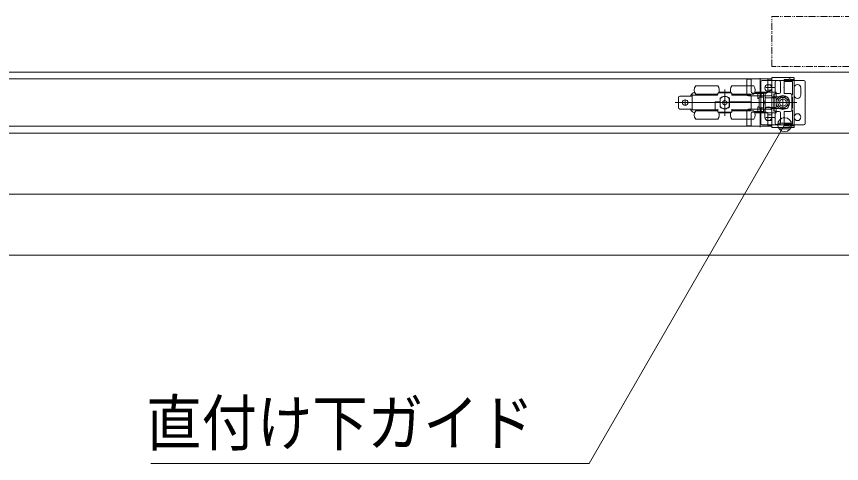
# Model space of a CAD drawing. Units: millimetres, scale not verified. Extents: x -6062 to 6062, y -3045 to 3045.
# Drawn here: x -2580 to -1985, y 916 to 1238 of the extents above; entities that cross this region are included whole.
import ezdxf
from ezdxf.enums import TextEntityAlignment as Align

# ---------------------------------------------------------------- set-up
doc = ezdxf.new("R2010")
doc.units = ezdxf.units.MM
doc.header["$LTSCALE"] = 20
doc.linetypes.add('DOUBLE_CHAIN1', pattern=[8.8, 5, -1, 0.6, -0.6, 0.6, -1])
doc.layers.add('0-2_2寸法-3', color=7, linetype='Continuous', lineweight=9)
doc.layers.add('0-4_3一般', color=7, linetype='Continuous', lineweight=9)
doc.styles.add('ＭＳ ゴシック', font='')
doc.styles.get('ＭＳ ゴシック').set_extended_font_data('MS Gothic')

# ---------------------------------------------------------------- blocks, each defined once
blk = doc.blocks.new('グループ-107')
at = {"layer": '0-4_3一般'}
for p, q in [((-4958, 23856.9), (-28322, 23856.9)), ((-5318, 23847.9), (-5318, 23633.9)), ((-5264, 23853.9), (-5312, 23853.9)), ((-5258, 23847.9), (-5258, 23673.9)), ((-5128, 23869.6), (-5128, 23589.6)), ((-5120, 23816.9), (-5120, 23216.9)), ((-4500, 23836.9), (-5100, 23836.9)), ((-5018, 23673.9), (-5018, 23847.9)), ((-4964, 23853.9), (-5012, 23853.9)), ((-4960, 23872.9), (-4960, 23872.3)), ((-4958, 23868.9), (-4958, 23600.9)), ((-4958, 23176.9), (-4958, 23856.9)), ((-4958, 23633.9), (-4958, 23847.9)), ((-4646, 23876.9), (-4956, 23876.9)), ((-4914, 23739.9), (-4914, 23812.9)), ((-4894, 23832.9), (-4856, 23832.9)), ((-4836, 23665.9), (-4836, 23812.9)), ((-4780, 23739.9), (-4780, 23844.9)), ((-4778, 23828.9), (-4778, 23830)), ((-4716.6, 23850.9), (-4774, 23850.9)), ((-4773.2, 23835.8), (-4739.9, 23842.5)), ((-4670, 23822.9), (-4772, 23822.9)), ((-4640, 23850.9), (-4689, 23850.9)), ((-4664, 23626.9), (-4664, 23816.9)), ((-4640, 23870.9), (-4640, 23850.9)), ((-4480, 23216.9), (-4480, 23816.9)), ((-6058, 23756.9), (-5738, 23756.9)), ((-5638, 23705.7), (-5638, 23325.7)), ((-5538, 23756.9), (-5218, 23756.9)), ((-4928.4, 23733.9), (-5048.4, 23733.9)), ((-4958, 23773.9), (-5018, 23773.9)), ((-4958, 23693.9), (-5018, 23693.9)), ((-4920, 23733.9), (-4914, 23739.9)), ((-4914, 23727.9), (-4920, 23733.9)), ((-4914, 23665.9), (-4914, 23727.9)), ((-4786, 23733.9), (-4780, 23739.9)), ((-4780, 23727.9), (-4786, 23733.9)), ((-4780, 23651.9), (-4780, 23727.9)), ((-4640, 23676.9), (-4640, 23726.9)), ((-4640, 23626.9), (-4640, 23676.9)), ((-4540, 23676.9), (-4540, 23726.9)), ((-4540, 23626.9), (-4540, 23676.9)), ((-6308, 23589.9), (-6308, 23443.9)), ((-6288, 23609.9), (-6128, 23609.9)), ((-6210, 23560.9), (-6210, 23472.9)), ((-6128, 23609.9), (-6108, 23609.9)), ((-6108, 23622.9), (-6108, 23410.9)), ((-5748, 23622.9), (-6108, 23622.9)), ((-6072.2, 23663.3), (-6077.4, 23662)), ((-6058, 23636.9), (-5738, 23636.9)), ((-5974, 23622.9), (-5974, 23636.9)), ((-5822, 23636.9), (-5822, 23622.9)), ((-5738, 23646.9), (-5738, 23632.9)), ((-5548, 23656.9), (-5728, 23656.9)), ((-5553.4, 23666.9), (-5722.6, 23666.9)), ((-5704, 23526.9), (-5704, 23578.1)), ((-5663.3, 23656.9), (-5663.3, 23657.1)), ((-5656, 23656.9), (-5656, 23657.1)), ((-5654.2, 23657.1), (-5654.2, 23656.9)), ((-5647.6, 23657.1), (-5647.6, 23656.9)), ((-5631.7, 23656.9), (-5631.7, 23657.1)), ((-5623.3, 23657.1), (-5623.3, 23656.9)), ((-5610.2, 23656.9), (-5610.2, 23657.1)), ((-5608.5, 23657.1), (-5608.5, 23656.9)), ((-5603, 23657.1), (-5603, 23656.9)), ((-5574.5, 23455.9), (-5574.5, 23577.9)), ((-5572, 23578.1), (-5572, 23526.9)), ((-5538, 23632.9), (-5538, 23646.9)), ((-5538, 23636.9), (-5218, 23636.9)), ((-5268, 23622.9), (-5528, 23622.9)), ((-5458, 23622.9), (-5458, 23636.9)), ((-5454, 23622.9), (-5454, 23636.9)), ((-5302, 23636.9), (-5302, 23622.9)), ((-4978, 23613.9), (-5298, 23613.9)), ((-5038, 23653.9), (-5238, 23653.9)), ((-5162, 23646.9), (-5211.4, 23646.9)), ((-5202.6, 23666.9), (-5058, 23666.9)), ((-5112, 23646.9), (-5162, 23646.9)), ((-5162, 23646.9), (-5162, 23576.9)), ((-5142, 23576.9), (-5162, 23576.9)), ((-5142, 23588.9), (-5142, 23444.9)), ((-5129.2, 23594.9), (-5136, 23594.9)), ((-5112, 23646.9), (-5112, 23594.9)), ((-5082, 23646.9), (-5112, 23646.9)), ((-5082, 23646.9), (-5082, 23594.9)), ((-5082, 23589.7), (-5082, 23592.2)), ((-5058, 23601), (-5058, 23601.7)), ((-5038, 23666.9), (-4958, 23666.9)), ((-5038, 23586.2), (-4958, 23586.2)), ((-4898, 23666.9), (-4958, 23666.9)), ((-4958, 23586.9), (-4958, 23666.9)), ((-4958, 23586.2), (-4958, 23586.9)), ((-4958, 23586.9), (-4932, 23586.9)), ((-4954, 23596.9), (-4952, 23596.9)), ((-4948, 23601.9), (-4742, 23601.9)), ((-4948, 23600.9), (-4948, 23601.9)), ((-4932, 23642.9), (-4932, 23586.9)), ((-4898, 23642.9), (-4932, 23642.9)), ((-4932, 23641.9), (-4928, 23641.9)), ((-4932, 23586.9), (-4932, 23446.9)), ((-4928, 23641.9), (-4928, 23631.9)), ((-4896, 23641.9), (-4928, 23641.9)), ((-4928, 23596.9), (-4928, 23631.9)), ((-4928, 23586.9), (-4928, 23446.9)), ((-4898, 23642.9), (-4898, 23666.9)), ((-4896, 23631.9), (-4896, 23641.9)), ((-4896, 23596.9), (-4896, 23631.9)), ((-4896, 23586.9), (-4896, 23596.9)), ((-4896, 23586.9), (-4896, 23446.9)), ((-4894, 23645.9), (-4856, 23645.9)), ((-4800, 23434.4), (-4800, 23599.4)), ((-4774, 23645.9), (-4692, 23645.9)), ((-4722, 23581.9), (-4722, 23451.9)), ((-4672, 23625.9), (-4672, 23407.9)), ((-4664, 23436.9), (-4664, 23596.9)), ((-6254, 23516.9), (-6354, 23516.9)), ((-6254, 23516.9), (-6166, 23516.9)), ((-6166, 23516.9), (-4866, 23516.9)), ((-5778, 23526.9), (-5704, 23526.9)), ((-5778, 23420.9), (-5778, 23526.9)), ((-5768, 23516.9), (-5778, 23516.9)), ((-5768, 23516.9), (-5704, 23516.9)), ((-5714, 23526.9), (-5714, 23516.9)), ((-5704.5, 23526.9), (-5704.5, 23516.9)), ((-5704, 23455.7), (-5704, 23516.9)), ((-5665, 23534.8), (-5667, 23533.6)), ((-5667, 23533.6), (-5667, 23531.3)), ((-5667, 23502.4), (-5667, 23531.3)), ((-5667, 23502.4), (-5667, 23500.1)), ((-5667, 23500.1), (-5665, 23499)), ((-5665, 23534.8), (-5640, 23549.2)), ((-5640, 23484.6), (-5665, 23499)), ((-5638, 23550.4), (-5640, 23549.2)), ((-5640, 23484.6), (-5638, 23483.4)), ((-5636, 23549.2), (-5638, 23550.4)), ((-5638, 23483.4), (-5636, 23484.6)), ((-5636, 23549.2), (-5611, 23534.8)), ((-5611, 23499), (-5636, 23484.6)), ((-5609, 23533.6), (-5611, 23534.8)), ((-5611, 23499), (-5609, 23500.1)), ((-5609, 23531.3), (-5609, 23533.6)), ((-5609, 23531.3), (-5609, 23502.4)), ((-5609, 23500.1), (-5609, 23502.4)), ((-5574.5, 23516.9), (-5572, 23516.9)), ((-5572, 23526.9), (-5268, 23526.9)), ((-5572, 23516.9), (-5572, 23455.7)), ((-5572, 23516.9), (-5268, 23516.9)), ((-5562, 23526.9), (-5562, 23516.9)), ((-5258, 23516.9), (-5268, 23516.9)), ((-5258, 23516.9), (-5258, 23526.9)), ((-5258, 23420.9), (-5258, 23516.9)), ((-5162, 23456.9), (-5162, 23386.9)), ((-5162, 23456.9), (-5142, 23456.9)), ((-5136, 23438.9), (-5129.2, 23438.9)), ((-5129.2, 23438.9), (-5082, 23438.9)), ((-5128, 23444.2), (-5128, 23164.2)), ((-5112, 23438.9), (-5112, 23386.9)), ((-5082, 23536.9), (-5058, 23536.9)), ((-5082, 23496.9), (-5058, 23496.9)), ((-5082, 23438.9), (-5082, 23441.5)), ((-4958, 23447.6), (-5038, 23447.6)), ((-4958, 23446.9), (-4958, 23447.6)), ((-4928, 23446.9), (-4928, 23436.9)), ((-4896, 23446.9), (-4928, 23446.9)), ((-4896, 23436.9), (-4896, 23446.9)), ((-4717.5, 23516.9), (-4882.5, 23516.9)), ((-4630.5, 23516.9), (-4786, 23516.9)), ((-4599.6, 23516.9), (-4719.6, 23516.9)), ((-6288, 23423.9), (-6128, 23423.9)), ((-6128, 23423.9), (-6108, 23423.9)), ((-6108, 23410.9), (-5778, 23410.9)), ((-6077.4, 23371.7), (-6072.2, 23370.4)), ((-5738, 23396.9), (-6058, 23396.9)), ((-5974, 23396.9), (-5974, 23410.9)), ((-5822, 23410.9), (-5822, 23396.9)), ((-5778, 23410.9), (-5778, 23420.9)), ((-5778, 23410.9), (-5738, 23410.9)), ((-5747.6, 23410.8), (-5748, 23410.9)), ((-5738, 23386.9), (-5738, 23420.9)), ((-5738, 23386.9), (-5738, 23380.1)), ((-5737.7, 23379.9), (-5738, 23380.1)), ((-5726.3, 23376.9), (-5724.8, 23376.9)), ((-5724.8, 23376.9), (-5551.2, 23376.9)), ((-5722.6, 23366.9), (-5553.4, 23366.9)), ((-5551.2, 23376.9), (-5549.7, 23376.9)), ((-5538.3, 23379.9), (-5538, 23380.1)), ((-5538, 23386.9), (-5538, 23420.9)), ((-5538, 23410.9), (-5268, 23410.9)), ((-5218, 23396.9), (-5538, 23396.9)), ((-5538, 23380.1), (-5538, 23386.9)), ((-5528.4, 23410.8), (-5528, 23410.9)), ((-5458, 23396.9), (-5458, 23410.9)), ((-5454, 23396.9), (-5454, 23410.9)), ((-5318, 23399.9), (-5318, 23185.9)), ((-5302, 23410.9), (-5302, 23396.9)), ((-5298, 23419.9), (-4978, 23419.9)), ((-5258, 23359.9), (-5258, 23185.9)), ((-5238, 23379.9), (-5038, 23379.9)), ((-5162, 23386.9), (-5211.4, 23386.9)), ((-5202.6, 23366.9), (-5058, 23366.9)), ((-5112, 23386.9), (-5162, 23386.9)), ((-5060, 23356.9), (-5060, 23406.9)), ((-5060, 23306.9), (-5060, 23356.9)), ((-5058, 23432.7), (-5058, 23432)), ((-5058, 23432), (-5058, 23366.9)), ((-5058, 23366.9), (-5038, 23366.9)), ((-5038, 23366.9), (-4958, 23366.9)), ((-5018, 23185.9), (-5018, 23359.9)), ((-5018, 23339.9), (-4958, 23339.9)), ((-4960, 23356.9), (-4960, 23406.9)), ((-4960, 23306.9), (-4960, 23356.9)), ((-4958, 23164.9), (-4958, 23432.9)), ((-4958, 23185.9), (-4958, 23399.9)), ((-4954, 23436.9), (-4952, 23436.9)), ((-4932, 23391.9), (-4928, 23391.9)), ((-4928, 23401.9), (-4928, 23436.9)), ((-4928, 23401.9), (-4928, 23391.9)), ((-4928, 23391.9), (-4896, 23391.9)), ((-4914, 23367.9), (-4914, 23305.9)), ((-4898, 23366.9), (-4898, 23390.9)), ((-4896, 23401.9), (-4896, 23436.9)), ((-4896, 23391.9), (-4896, 23401.9)), ((-4894, 23387.9), (-4856, 23387.9)), ((-4836, 23367.9), (-4836, 23220.9)), ((-4780, 23381.9), (-4780, 23305.9)), ((-4774, 23387.9), (-4692, 23387.9)), ((-4664, 23216.9), (-4664, 23406.9)), ((-5738, 23276.9), (-6058, 23276.9)), ((-5218, 23276.9), (-5538, 23276.9)), ((-5048.4, 23299.9), (-4928.4, 23299.9)), ((-5018, 23259.9), (-4958, 23259.9)), ((-4920, 23299.9), (-4914, 23305.9)), ((-4914, 23293.9), (-4920, 23299.9)), ((-4914, 23293.9), (-4914, 23220.9)), ((-4894, 23200.9), (-4856, 23200.9)), ((-4786, 23299.9), (-4780, 23305.9)), ((-4780, 23293.9), (-4786, 23299.9)), ((-4780, 23293.9), (-4780, 23188.9)), ((-4778, 23203.8), (-4778, 23204.9)), ((-4772, 23210.9), (-4670, 23210.9)), ((-28322, 23176.9), (-4958, 23176.9)), ((-5312, 23179.9), (-5264, 23179.9)), ((-5100, 23196.9), (-4500, 23196.9)), ((-5012, 23179.9), (-4964, 23179.9)), ((-4960, 23160.9), (-4960, 23161.4)), ((-4646, 23156.9), (-4956, 23156.9)), ((-4716.6, 23182.9), (-4774, 23182.9)), ((-4739.9, 23191.3), (-4773.2, 23197.9)), ((-4640, 23182.9), (-4689, 23182.9)), ((-4640, 23162.9), (-4640, 23182.9)), ((19030, 23076.9), (-75990, 23076.9)), ((19030, 23076.9), (-75990, 23076.9)), ((19030, 22196.9), (-75990, 22196.9)), ((19030, 21316.9), (-75990, 21316.9))]:
    blk.add_line(p, q, dxfattribs=at)
at = {"layer": '0-4_3一般', "linetype": 'DOUBLE_CHAIN1'}
blk.add_lwpolyline([(19040, 24036.9), (-4960, 24036.9), (-4960, 24756.9), (19040, 24756.9)], dxfattribs=at)
at = {"layer": '0-4_3一般'}
for points in [[(19030, 23076.9), (19030, 23956.9), (-75990, 23956.9), (-75990, 23076.9)], [(-4736, 23842.9), (-4726.9, 23842.9), (-4705, 23855.5)], [(-4690, 23846.9), (-4640, 23846.9), (-4640, 23186.9), (-4690, 23186.9)], [(-5268, 23526.9), (-5258, 23526.9), (-5258, 23612.9)], [(-5082, 23592.2), (-5082, 23594.9), (-5129.2, 23594.9)], [(-5082, 23441.5), (-5082, 23444), (-5082, 23589.7)], [(-5038, 23666.9), (-5058, 23666.9), (-5058, 23601.7), (-5058, 23432)], [(-5038, 23586.2), (-5038.7, 23586.2), (-5039.4, 23586.3), (-5040.1, 23586.4), (-5040.8, 23586.5), (-5041.4, 23586.6), (-5042.1, 23586.8), (-5042.8, 23587), (-5043.5, 23587.1), (-5044.2, 23587.3), (-5044.8, 23587.6), (-5045.5, 23587.8), (-5046.2, 23588), (-5046.8, 23588.3), (-5047.5, 23588.6), (-5048.2, 23588.9), (-5048.8, 23589.2), (-5049.5, 23589.6), (-5050.2, 23589.9), (-5050.8, 23590.3), (-5051.5, 23590.7), (-5052.1, 23591.1), (-5052.7, 23591.6), (-5053.3, 23592), (-5053.8, 23592.5), (-5054.3, 23592.9), (-5054.8, 23593.4), (-5055.2, 23593.9), (-5055.6, 23594.4), (-5056, 23595), (-5056.4, 23595.5), (-5056.7, 23596.1), (-5056.9, 23596.6), (-5057.2, 23597.2), (-5057.4, 23597.8), (-5057.6, 23598.4), (-5057.7, 23599.1), (-5057.8, 23599.7), (-5057.9, 23600.4), (-5058, 23601)], [(-4928, 23596.9), (-4928, 23586.9), (-4896, 23586.9)], [(-4664, 23596.9), (-4670, 23596.9), (-4670, 23626.9), (-4664, 23626.9)], [(-5082, 23438.9), (-5082, 23386.9), (-5112, 23386.9)], [(-5038, 23447.6), (-5038.7, 23447.5), (-5039.4, 23447.5), (-5040.1, 23447.4), (-5040.8, 23447.3), (-5041.4, 23447.1), (-5042.1, 23447), (-5042.8, 23446.8), (-5043.5, 23446.6), (-5044.2, 23446.4), (-5044.8, 23446.2), (-5045.5, 23446), (-5046.2, 23445.7), (-5046.8, 23445.4), (-5047.5, 23445.2), (-5048.2, 23444.8), (-5048.8, 23444.5), (-5049.5, 23444.2), (-5050.2, 23443.8), (-5050.8, 23443.4), (-5051.5, 23443), (-5052.1, 23442.6), (-5052.7, 23442.2), (-5053.3, 23441.8), (-5053.8, 23441.3), (-5054.3, 23440.8), (-5054.8, 23440.3), (-5055.2, 23439.8), (-5055.6, 23439.3), (-5056, 23438.8), (-5056.4, 23438.3), (-5056.7, 23437.7), (-5056.9, 23437.1), (-5057.2, 23436.5), (-5057.4, 23435.9), (-5057.6, 23435.3), (-5057.7, 23434.7), (-5057.8, 23434.1), (-5057.9, 23433.4), (-5058, 23432.7)], [(-4898, 23366.9), (-4958, 23366.9), (-4958, 23446.9), (-4932, 23446.9), (-4932, 23390.9), (-4898, 23390.9)], [(-5738, 23400.9), (-5738.1, 23401.3), (-5738.1, 23401.7), (-5738.2, 23402), (-5738.3, 23402.4), (-5738.4, 23402.8), (-5738.5, 23403.1), (-5738.6, 23403.5), (-5738.8, 23403.8), (-5738.9, 23404.2), (-5739.1, 23404.5), (-5739.2, 23404.9), (-5739.4, 23405.2), (-5739.6, 23405.5), (-5739.8, 23405.8), (-5740, 23406.1), (-5740.2, 23406.4), (-5740.5, 23406.7), (-5740.7, 23407), (-5741, 23407.3), (-5741.3, 23407.6), (-5741.6, 23407.9), (-5741.8, 23408.2), (-5742.1, 23408.4), (-5742.4, 23408.6), (-5742.7, 23408.9), (-5743.1, 23409.1), (-5743.4, 23409.3), (-5743.7, 23409.5), (-5744, 23409.7), (-5744.4, 23409.8), (-5744.7, 23410), (-5745, 23410.1), (-5745.4, 23410.3), (-5745.7, 23410.4), (-5746.1, 23410.5), (-5746.5, 23410.6), (-5746.8, 23410.7), (-5747.2, 23410.8), (-5747.6, 23410.8)], [(-5724.8, 23376.9), (-5725.1, 23376.9), (-5725.5, 23376.9), (-5725.8, 23376.9), (-5726.2, 23377), (-5726.5, 23377), (-5726.8, 23377), (-5727.2, 23377), (-5727.5, 23377.1), (-5727.9, 23377.1), (-5728.2, 23377.2), (-5728.5, 23377.2), (-5728.9, 23377.3), (-5729.2, 23377.3), (-5729.6, 23377.4), (-5729.9, 23377.4), (-5730.2, 23377.5), (-5730.6, 23377.5), (-5730.9, 23377.6), (-5731.2, 23377.7), (-5731.6, 23377.8), (-5731.9, 23377.8), (-5732.2, 23377.9), (-5732.6, 23378), (-5732.9, 23378.1), (-5733.2, 23378.2), (-5733.6, 23378.3), (-5733.9, 23378.4), (-5734.2, 23378.5), (-5734.5, 23378.6), (-5734.9, 23378.7), (-5735.2, 23378.8), (-5735.5, 23379), (-5735.8, 23379.1), (-5736.1, 23379.2), (-5736.4, 23379.4), (-5736.8, 23379.5), (-5737.1, 23379.6), (-5737.4, 23379.8), (-5737.7, 23379.9)], [(-5551.2, 23376.9), (-5550.9, 23376.9), (-5550.5, 23376.9), (-5550.2, 23376.9), (-5549.8, 23377), (-5549.5, 23377), (-5549.2, 23377), (-5548.8, 23377), (-5548.5, 23377.1), (-5548.1, 23377.1), (-5547.8, 23377.2), (-5547.5, 23377.2), (-5547.1, 23377.3), (-5546.8, 23377.3), (-5546.4, 23377.4), (-5546.1, 23377.4), (-5545.8, 23377.5), (-5545.4, 23377.5), (-5545.1, 23377.6), (-5544.8, 23377.7), (-5544.4, 23377.8), (-5544.1, 23377.8), (-5543.8, 23377.9), (-5543.4, 23378), (-5543.1, 23378.1), (-5542.8, 23378.2), (-5542.4, 23378.3), (-5542.1, 23378.4), (-5541.8, 23378.5), (-5541.5, 23378.6), (-5541.1, 23378.7), (-5540.8, 23378.8), (-5540.5, 23379), (-5540.2, 23379.1), (-5539.9, 23379.2), (-5539.6, 23379.4), (-5539.2, 23379.5), (-5538.9, 23379.6), (-5538.6, 23379.8), (-5538.3, 23379.9)], [(-5538, 23400.9), (-5537.9, 23401.3), (-5537.9, 23401.7), (-5537.8, 23402), (-5537.7, 23402.4), (-5537.6, 23402.8), (-5537.5, 23403.1), (-5537.4, 23403.5), (-5537.2, 23403.8), (-5537.1, 23404.2), (-5536.9, 23404.5), (-5536.8, 23404.9), (-5536.6, 23405.2), (-5536.4, 23405.5), (-5536.2, 23405.8), (-5536, 23406.1), (-5535.8, 23406.4), (-5535.5, 23406.7), (-5535.3, 23407), (-5535, 23407.3), (-5534.7, 23407.6), (-5534.4, 23407.9), (-5534.2, 23408.2), (-5533.9, 23408.4), (-5533.6, 23408.6), (-5533.3, 23408.9), (-5532.9, 23409.1), (-5532.6, 23409.3), (-5532.3, 23409.5), (-5532, 23409.7), (-5531.6, 23409.8), (-5531.3, 23410), (-5531, 23410.1), (-5530.6, 23410.3), (-5530.3, 23410.4), (-5529.9, 23410.5), (-5529.5, 23410.6), (-5529.2, 23410.7), (-5528.8, 23410.8), (-5528.4, 23410.8)], [(-4948, 23432.9), (-4948, 23431.9), (-4742, 23431.9)], [(-4664, 23406.9), (-4670, 23406.9), (-4670, 23436.9), (-4664, 23436.9)], [(-4705, 23178.2), (-4726.9, 23190.9), (-4736, 23190.9)], [(19030, 21316.9), (19030, 22196.9), (-75990, 22196.9), (-75990, 21316.9)]]:
    blk.add_lwpolyline(points, dxfattribs=at)
for centre, radius in [((-5010, 23726.9), 50), ((-4800, 23516.9), 100), ((-4800, 23516.9), 75), ((-4800, 23516.9), 50), ((-6210, 23516.9), 40), ((-4590, 23306.9), 50)]:
    blk.add_circle(centre, radius, dxfattribs=at)
for centre, radius, start, end in [((-5312, 23847.9), 6, 90, 180), ((-5264, 23847.9), 6, 0, 90), ((-5100, 23816.9), 20, 90, 180), ((-5012, 23847.9), 6, 90, 180), ((-4964, 23847.9), 6, 0, 90), ((-4956, 23872.9), 4, 90, 180), ((-4956, 23872.3), 4, 180, 240), ((-4894, 23812.9), 20, 90, 180), ((-4856, 23812.9), 20, 0, 90), ((-4774, 23844.9), 6, 90, 180), ((-4772, 23830), 6, 101.30993, 180), ((-4772, 23828.9), 6, 180, 270), ((-4736, 23822.9), 20, 90, 101.30993), ((-4704, 23844.9), 14, 33.74899, 154.62307), ((-4700, 23846.9), 10, 0, 120), ((-4689, 23854.9), 4, 213.74899, 270), ((-4670, 23816.9), 6, 0, 90), ((-4646, 23870.9), 6, 0, 90), ((-4500, 23816.9), 20, 0, 90), ((-5978, 23696.9), 100, 143.1301, 216.8699), ((-5818, 23696.9), 100, 336.42182, 36.8699), ((-5458, 23696.9), 100, 143.1301, 203.57818), ((-5298, 23696.9), 100, 323.1301, 36.8699), ((-4590, 23726.9), 50, 0, 180), ((-6288, 23589.9), 20, 90, 180), ((-6058, 23584.4), 80, 110.55605, 161.44128), ((-6058, 23584.4), 80, 104.03624, 110.55605), ((-5748, 23632.9), 10, 270, 0), ((-5728, 23646.9), 10, 90, 180), ((-5638, 23516.9), 88, 43.8598, 139.13343), ((-5638, 23516.9), 90, 42.83343, 137.16657), ((-5548, 23646.9), 10, 0, 90), ((-5528, 23632.9), 10, 180, 270), ((-5298, 23633.9), 20, 180, 270), ((-5268, 23612.9), 10, 0, 90), ((-5238, 23673.9), 20, 180, 270), ((-5136, 23588.9), 6, 90, 180), ((-5038, 23673.9), 20, 270, 0), ((-4978, 23633.9), 20, 270, 0), ((-4954, 23600.9), 4, 180, 270), ((-4952, 23600.9), 4, 270, 0), ((-4894, 23665.9), 20, 180, 270), ((-4856, 23665.9), 20, 270, 0), ((-4774, 23651.9), 6, 180, 270), ((-4742, 23581.9), 20, 0, 90), ((-4692, 23625.9), 20, 0, 90), ((-4590, 23626.9), 50, 180, 0), ((-6288, 23443.9), 20, 180, 270), ((-5638, 23516.9), 88, 220.86657, 316.1402), ((-5638, 23516.9), 90, 222.83343, 317.16657), ((-5663, 23531.3), 4, 120, 180), ((-5663, 23502.4), 4, 180, 240), ((-5638, 23545.8), 4, 60, 120), ((-5638, 23488), 4, 240, 300), ((-5613, 23531.3), 4, 0, 60), ((-5613, 23502.4), 4, 300, 0), ((-5136, 23444.9), 6, 180, 270), ((-5010, 23406.9), 50, 0, 180), ((-4742, 23451.9), 20, 270, 0), ((-6058, 23449.3), 80, 198.55872, 249.44395), ((-6058, 23449.3), 80, 249.44395, 255.96376), ((-5978, 23336.9), 100, 143.1301, 216.8699), ((-5818, 23336.9), 100, 323.1301, 24.27432), ((-5458, 23336.9), 100, 155.72626, 216.8699), ((-5298, 23399.9), 20, 90, 180), ((-5268, 23420.9), 10, 270, 0), ((-5238, 23359.9), 20, 90, 180), ((-5298, 23336.9), 100, 323.1301, 36.8699), ((-5038, 23359.9), 20, 0, 90), ((-4978, 23399.9), 20, 0, 90), ((-4954, 23432.9), 4, 90, 180), ((-4952, 23432.9), 4, 0, 90), ((-4894, 23367.9), 20, 90, 180), ((-4856, 23367.9), 20, 0, 90), ((-4774, 23381.9), 6, 90, 180), ((-4692, 23407.9), 20, 270, 0), ((-5100, 23216.9), 20, 180, 270), ((-5010, 23306.9), 50, 180, 0), ((-4894, 23220.9), 20, 180, 270), ((-4856, 23220.9), 20, 270, 0), ((-4772, 23204.9), 6, 90, 180), ((-4772, 23203.8), 6, 180, 258.69007), ((-4670, 23216.9), 6, 270, 0), ((-4500, 23216.9), 20, 270, 0), ((-5312, 23185.9), 6, 180, 270), ((-5264, 23185.9), 6, 270, 0), ((-5012, 23185.9), 6, 180, 270), ((-4964, 23185.9), 6, 270, 0), ((-4956, 23161.4), 4, 120, 180), ((-4956, 23160.9), 4, 180, 270), ((-4774, 23188.9), 6, 180, 270), ((-4736, 23210.9), 20, 258.69007, 270), ((-4704, 23188.9), 14, 205.37693, 326.25101), ((-4700, 23186.9), 10, 240, 0), ((-4689, 23178.9), 4, 90, 146.25101), ((-4646, 23162.9), 6, 270, 0)]:
    blk.add_arc(centre, radius, start, end, dxfattribs=at)
blk = doc.blocks.new('グループ-108')
at = {"layer": '0-4_3一般'}
blk.add_blockref('グループ-107', (0, 0), dxfattribs=at)

msp = doc.modelspace()

# ---------------------------------------------------------------- linework, layer by layer
at = {"layer": '0-2_2寸法-3'}
for p, q in [((-2021.36, 1160.93), (-2031.15, 1160.93)), ((-2026.08, 1164.93), (-2026.43, 1164.93)), ((-2026.08, 1164.93), (-2026.43, 1164.93)), ((-2022.26, 1156.93), (-2030.25, 1156.93))]:
    msp.add_line(p, q, dxfattribs=at)
msp.add_lwpolyline([(-2026.26, 1159.93), (-2167.18, 915.84), (-2483.19, 915.84)], dxfattribs=at)
msp.add_circle((-2026.26, 1159.93), 5.01, dxfattribs=at)
msp.add_circle((-2026.26, 1159.93), 5.01, dxfattribs=at)

# ---------------------------------------------------------------- block references
at = {"layer": '0-4_3一般', "xscale": 0.05, "yscale": 0.05}
msp.add_blockref('グループ-108', (-1787.5, 0), dxfattribs=at)

# ---------------------------------------------------------------- texts
at = {"layer": '0-2_2寸法-3', "style": 'ＭＳ ゴシック', "width": 0.9}
msp.add_text('直付け下ガイド', height=32.55, dxfattribs=at).set_placement((-2486.64, 919.02), align=Align.BOTTOM_LEFT)

doc.saveas('drawing.dxf')
